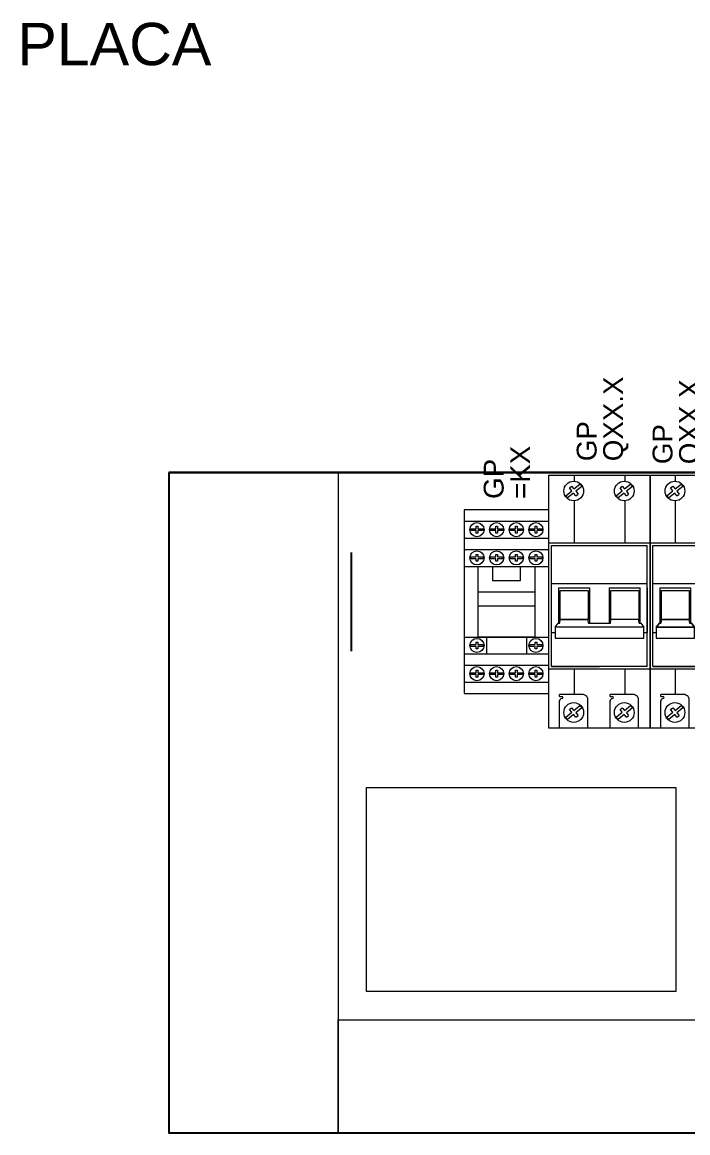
# Model space of a CAD drawing. Header units: millimetres. Extents: x 979 to 5828, y -1860 to 642.
# Drawn here: x 1920.5 to 2156.2, y -1352.1 to -958.8 of the extents above; entities that cross this region are included whole.
import ezdxf

# ---------------------------------------------------------------- set-up
doc = ezdxf.new("R2010")
doc.units = ezdxf.units.MM
doc.layers.add('CABLES', color=140, linetype='Continuous', lineweight=13)
doc.layers.add('eProC - L2', color=41, linetype='Continuous', lineweight=20)
doc.styles.get("Standard").update_dxf_attribs({"font": 'arial.ttf'})

# ---------------------------------------------------------------- blocks, each defined once
blk = doc.blocks.new('eProC_RLY_4INVv02')
at = {"layer": 'eProC - L2'}
for points in [[(-15, 0), (-15, -65), (15, -65), (15, 0), (-15, 0)], [(-15, -4), (15, -4)], [(-12.65, -6.62), (-10.74, -6.62), (-10.74, -5.77), (-10.15, -5.77), (-10.15, -6.62), (-8.24, -6.62), (-8.24, -7.32), (-10.15, -7.32), (-10.15, -8.18), (-10.74, -8.18), (-10.74, -7.32), (-12.65, -7.32), (-12.65, -6.62)], [(-5.69, -6.62), (-3.78, -6.62), (-3.78, -5.77), (-3.18, -5.77), (-3.18, -6.62), (-1.27, -6.62), (-1.27, -7.32), (-3.18, -7.32), (-3.18, -8.18), (-3.78, -8.18), (-3.78, -7.32), (-5.69, -7.32), (-5.69, -6.62)], [(1.27, -6.62), (3.18, -6.62), (3.18, -5.77), (3.78, -5.77), (3.78, -6.62), (5.69, -6.62), (5.69, -7.32), (3.78, -7.32), (3.78, -8.18), (3.18, -8.18), (3.18, -7.32), (1.27, -7.32), (1.27, -6.62)], [(8.24, -6.62), (10.15, -6.62), (10.15, -5.77), (10.74, -5.77), (10.74, -6.62), (12.65, -6.62), (12.65, -7.32), (10.74, -7.32), (10.74, -8.18), (10.15, -8.18), (10.15, -7.32), (8.24, -7.32), (8.24, -6.62)], [(-15, -10), (15, -10)], [(-15, -14), (15, -14)], [(-12.65, -16.62), (-10.74, -16.62), (-10.74, -15.77), (-10.15, -15.77), (-10.15, -16.62), (-8.24, -16.62), (-8.24, -17.32), (-10.15, -17.32), (-10.15, -18.18), (-10.74, -18.18), (-10.74, -17.32), (-12.65, -17.32), (-12.65, -16.62)], [(-5.69, -16.62), (-3.78, -16.62), (-3.78, -15.77), (-3.18, -15.77), (-3.18, -16.62), (-1.27, -16.62), (-1.27, -17.32), (-3.18, -17.32), (-3.18, -18.18), (-3.78, -18.18), (-3.78, -17.32), (-5.69, -17.32), (-5.69, -16.62)], [(1.27, -16.62), (3.18, -16.62), (3.18, -15.77), (3.78, -15.77), (3.78, -16.62), (5.69, -16.62), (5.69, -17.32), (3.78, -17.32), (3.78, -18.18), (3.18, -18.18), (3.18, -17.32), (1.27, -17.32), (1.27, -16.62)], [(8.24, -16.62), (10.15, -16.62), (10.15, -15.77), (10.74, -15.77), (10.74, -16.62), (12.65, -16.62), (12.65, -17.32), (10.74, -17.32), (10.74, -18.18), (10.15, -18.18), (10.15, -17.32), (8.24, -17.32), (8.24, -16.62)], [(-15, -20), (15, -20)], [(-10, -20), (10, -20), (10, -45), (-10, -45), (-10, -20)], [(-5, -20), (-5, -25), (5, -25), (5, -20)], [(-10, -29), (10, -29)], [(-10, -34), (10, -34)], [(-15, -45), (15, -45)], [(-12.65, -47.62), (-10.74, -47.62), (-10.74, -46.77), (-10.15, -46.77), (-10.15, -47.62), (-8.24, -47.62), (-8.24, -48.32), (-10.15, -48.32), (-10.15, -49.18), (-10.74, -49.18), (-10.74, -48.32), (-12.65, -48.32), (-12.65, -47.62)], [(-7.08, -45), (-7.08, -51)], [(7.08, -45), (7.08, -51)], [(8.24, -47.62), (10.15, -47.62), (10.15, -46.77), (10.74, -46.77), (10.74, -47.62), (12.65, -47.62), (12.65, -48.32), (10.74, -48.32), (10.74, -49.18), (10.15, -49.18), (10.15, -48.32), (8.24, -48.32), (8.24, -47.62)], [(-15, -51), (15, -51)], [(-15, -55), (15, -55)], [(-12.65, -57.62), (-10.74, -57.62), (-10.74, -56.77), (-10.15, -56.77), (-10.15, -57.62), (-8.24, -57.62), (-8.24, -58.32), (-10.15, -58.32), (-10.15, -59.18), (-10.74, -59.18), (-10.74, -58.32), (-12.65, -58.32), (-12.65, -57.62)], [(-5.69, -57.62), (-3.78, -57.62), (-3.78, -56.77), (-3.18, -56.77), (-3.18, -57.62), (-1.27, -57.62), (-1.27, -58.32), (-3.18, -58.32), (-3.18, -59.18), (-3.78, -59.18), (-3.78, -58.32), (-5.69, -58.32), (-5.69, -57.62)], [(1.27, -57.62), (3.18, -57.62), (3.18, -56.77), (3.78, -56.77), (3.78, -57.62), (5.69, -57.62), (5.69, -58.32), (3.78, -58.32), (3.78, -59.18), (3.18, -59.18), (3.18, -58.32), (1.27, -58.32), (1.27, -57.62)], [(8.24, -57.62), (10.15, -57.62), (10.15, -56.77), (10.74, -56.77), (10.74, -57.62), (12.65, -57.62), (12.65, -58.32), (10.74, -58.32), (10.74, -59.18), (10.15, -59.18), (10.15, -58.32), (8.24, -58.32), (8.24, -57.62)], [(-15, -61), (15, -61)]]:
    blk.add_lwpolyline(points, dxfattribs=at)
for centre in [(-10.44, -6.97), (-3.48, -6.97), (3.48, -6.97), (10.44, -6.97), (-10.44, -16.97), (-3.48, -16.97), (3.48, -16.97), (10.44, -16.97), (-10.44, -47.97), (10.44, -47.97), (-10.44, -57.97), (-3.48, -57.97), (3.48, -57.97), (10.44, -57.97)]:
    blk.add_circle(centre, 2.5, dxfattribs=at)
for tag, p in [('GP', (-1.01, 3.91)), ('ID', (8.37, 3.91))]:
    blk.add_attdef(tag, p, '', height=7.03, rotation=90, dxfattribs=at)
blk = doc.blocks.new('eProC_S5X_2Pv03')
at = {"layer": 'eProC - L2'}
for p, q in [((0, 0), (17.93, 0)), ((0, -89.63), (0, 0)), ((17.93, 0), (35.85, 0)), ((35.85, 0), (35.85, -89.63)), ((0, -23.9), (17.93, -23.9)), ((1, -24.9), (34.85, -24.9)), ((1, -24.9), (16.93, -24.9)), ((1, -67.72), (1, -24.9)), ((1, -24.9), (34.85, -24.9)), ((17.93, -23.9), (35.85, -23.9)), ((34.85, -67.72), (34.85, -24.9)), ((3.44, -39.83), (14.48, -39.83)), ((21.37, -39.83), (32.41, -39.83)), ((34.85, -39.83), (34.85, -53.78)), ((17.93, -68.71), (0, -68.71)), ((34.85, -67.72), (1, -67.72)), ((1, -67.72), (17.93, -67.72)), ((35.85, -68.71), (17.93, -68.71)), ((35.85, -68.71), (17.93, -68.71)), ((3.77, -78.36), (3.77, -77.68)), ((12.29, -77.68), (3.77, -77.68)), ((3.77, -78.36), (4.69, -78.36)), ((21.7, -78.36), (21.7, -77.68)), ((30.21, -77.68), (21.7, -77.68)), ((21.7, -78.36), (22.61, -78.36)), ((3.77, -89.63), (3.77, -79.93)), ((13.73, -78.81), (13.73, -89.63)), ((21.7, -89.63), (21.7, -79.93)), ((31.66, -78.81), (31.66, -89.63)), ((17.93, -89.63), (0, -89.63)), ((35.85, -89.63), (17.93, -89.63)), ((35.85, -89.63), (17.93, -89.63))]:
    blk.add_line(p, q, dxfattribs=at)
for points in [[(8.96, 0), (8.96, -2.11)], [(26.89, 0), (26.89, -2.11)], [(7.3, -4.52), (8.09, -3.88)], [(8.09, -3.88), (8.89, -4.87)], [(8.89, -4.87), (11.02, -3.15)], [(25.22, -4.52), (26.02, -3.88)], [(26.02, -3.88), (26.82, -4.87)], [(26.82, -4.87), (28.95, -3.15)], [(5.97, -7.24), (8.1, -5.52)], [(8.74, -6.31), (6.61, -8.03)], [(8.1, -5.52), (7.3, -4.52)], [(9.54, -7.3), (8.74, -6.31)], [(11.67, -3.94), (9.54, -5.67)], [(9.54, -5.67), (10.34, -6.66)], [(9.54, -7.3), (10.34, -6.66)], [(23.89, -7.24), (26.02, -5.52)], [(26.67, -6.31), (24.54, -8.03)], [(26.02, -5.52), (25.22, -4.52)], [(27.47, -7.3), (26.67, -6.31)], [(29.59, -3.94), (27.46, -5.67)], [(27.46, -5.67), (28.26, -6.66)], [(27.47, -7.3), (28.26, -6.66)], [(8.96, -9.07), (8.96, -23.9)], [(26.89, -9.07), (26.89, -23.9)], [(1, -38.4), (34.85, -38.4)], [(2.22, -55.77), (1, -55.77), (1, -39.83)], [(3.44, -39.83), (3.44, -52.42)], [(4.01, -40.84), (13.91, -40.84)], [(14.48, -52.42), (14.48, -39.83)], [(21.37, -39.83), (21.37, -51.06)], [(21.37, -39.83), (21.37, -52.42)], [(21.94, -40.83), (31.84, -40.83)], [(32.41, -52.42), (32.41, -39.83)], [(34.85, -39.83), (34.86, -55.77), (33.63, -55.77)], [(3.87, -52.42), (4.01, -51.06)], [(4.01, -51.06), (13.91, -51.06)], [(14.06, -52.42), (13.91, -51.06)], [(21.79, -52.42), (21.94, -51.06)], [(31.98, -52.42), (31.84, -51.06)], [(2.22, -53.78), (3.3, -52.42), (3.87, -52.42)], [(14.06, -52.42), (21.79, -52.42)], [(14.06, -52.42), (21.79, -52.42)], [(21.37, -53.78), (14.48, -53.78)], [(21.37, -53.78), (14.48, -53.78)], [(31.98, -52.42), (32.55, -52.42), (33.63, -53.78)], [(8.96, -68.71), (8.96, -77.68)], [(26.89, -68.71), (26.89, -77.68)], [(7.3, -82.97), (8.09, -82.33)], [(8.09, -82.33), (8.89, -83.32)], [(8.89, -83.32), (11.02, -81.59)], [(11.67, -82.39), (9.54, -84.11)], [(25.22, -82.97), (26.02, -82.33)], [(26.02, -82.33), (26.82, -83.32)], [(26.82, -83.32), (28.95, -81.59)], [(29.59, -82.39), (27.46, -84.11)], [(5.97, -85.69), (8.1, -83.96)], [(8.74, -84.75), (6.61, -86.48)], [(8.1, -83.96), (7.3, -82.97)], [(9.54, -85.75), (8.74, -84.75)], [(9.54, -84.11), (10.34, -85.1)], [(9.54, -85.75), (10.34, -85.1)], [(23.89, -85.69), (26.02, -83.96)], [(26.67, -84.75), (24.54, -86.48)], [(26.02, -83.96), (25.22, -82.97)], [(27.47, -85.75), (26.67, -84.75)], [(27.46, -84.11), (28.26, -85.1)], [(27.47, -85.75), (28.26, -85.1)]]:
    blk.add_lwpolyline(points, dxfattribs=at)
for points in [[(4.01, -40.84), (13.91, -40.84), (13.91, -51.06), (4.01, -51.06)], [(21.94, -40.83), (31.84, -40.83), (31.84, -51.06), (21.94, -51.06)], [(33.63, -53.78), (2.22, -53.78), (2.22, -57.76), (33.63, -57.76)]]:
    blk.add_lwpolyline(points, close=True, dxfattribs=at)
for centre in [(8.82, -5.59), (26.74, -5.59), (8.82, -84.04), (26.74, -84.04)]:
    blk.add_circle(centre, 3.49, dxfattribs=at)
for centre, radius, start, end in [((8.82, -5.59), 3.29, 30.0698, 47.915), ((26.74, -5.59), 3.29, 30.0698, 47.915), ((8.82, -5.59), 3.29, 210.0698, 227.915), ((26.74, -5.59), 3.29, 210.0698, 227.915), ((4.64, -78.75), 0.383, 277.0137, 83.3784), ((11.7, -79.91), 2.3, 28.3062, 75.3734), ((22.56, -78.75), 0.383, 277.0137, 83.3784), ((29.63, -79.91), 2.3, 28.3062, 75.3734), ((4.63, -80), 0.861, 87.2312, 184.5479), ((8.82, -84.04), 3.29, 30.0698, 47.915), ((22.56, -80), 0.861, 87.2312, 184.5479), ((26.74, -84.04), 3.29, 30.0698, 47.915), ((8.82, -84.04), 3.29, 210.0698, 227.915), ((26.74, -84.04), 3.29, 210.0698, 227.915)]:
    blk.add_arc(centre, radius, start, end, dxfattribs=at)
for tag, p in [('GP', (16.92, 4.96)), ('ID', (26.29, 4.96))]:
    blk.add_attdef(tag, p, '', height=7.03, rotation=90, dxfattribs=at)
blk = doc.blocks.new('eProC_S5X_1Pv03')
at = {"layer": 'eProC - L2'}
for p, q in [((0, 0), (17.93, 0)), ((0, -89.63), (0, 0)), ((0, -23.9), (17.93, -23.9)), ((1, -24.9), (16.93, -24.9)), ((1, -24.9), (16.93, -24.9)), ((1, -67.72), (1, -24.9)), ((1, -24.9), (16.93, -24.9)), ((3.44, -39.83), (14.48, -39.83)), ((17.93, -68.71), (0, -68.71)), ((16.93, -67.72), (1, -67.72)), ((1, -67.72), (16.93, -67.72)), ((3.77, -78.36), (3.77, -77.68)), ((12.29, -77.68), (3.77, -77.68)), ((3.77, -78.36), (4.69, -78.36)), ((3.77, -89.63), (3.77, -79.93)), ((13.73, -78.81), (13.73, -89.63)), ((17.93, -89.63), (0, -89.63))]:
    blk.add_line(p, q, dxfattribs=at)
for points in [[(8.96, 0), (8.96, -2.11)], [(17.93, 0), (17.93, -89.63)], [(7.3, -4.52), (8.09, -3.88)], [(8.09, -3.88), (8.89, -4.87)], [(8.89, -4.87), (11.02, -3.15)], [(5.97, -7.24), (8.1, -5.52)], [(8.74, -6.31), (6.61, -8.03)], [(8.1, -5.52), (7.3, -4.52)], [(9.54, -7.3), (8.74, -6.31)], [(11.67, -3.94), (9.54, -5.67)], [(9.54, -5.67), (10.34, -6.66)], [(9.54, -7.3), (10.34, -6.66)], [(8.96, -9.07), (8.96, -23.9)], [(16.93, -24.9), (16.93, -67.72)], [(1, -38.4), (16.93, -38.4)], [(2.22, -55.77), (1, -55.77), (1, -39.83)], [(3.44, -39.83), (3.44, -52.42)], [(4.01, -40.84), (13.91, -40.84)], [(14.48, -52.42), (14.48, -39.83)], [(4.01, -51.06), (3.87, -52.42), (3.3, -52.42), (2.22, -53.78), (15.71, -53.76), (14.63, -52.41), (14.06, -52.47), (13.91, -51.06), (4.01, -51.06)], [(3.87, -52.42), (4.01, -51.06)], [(4.01, -51.06), (13.91, -51.06)], [(14.06, -52.42), (13.91, -51.06)], [(2.22, -53.78), (3.3, -52.42), (3.87, -52.42)], [(14.06, -52.41), (14.63, -52.41), (15.71, -53.76)], [(15.71, -53.78), (14.48, -53.78)], [(16.93, -55.77), (15.71, -55.77)], [(8.96, -68.71), (8.96, -77.68)], [(7.3, -82.97), (8.09, -82.33)], [(8.09, -82.33), (8.89, -83.32)], [(8.89, -83.32), (11.02, -81.59)], [(11.67, -82.39), (9.54, -84.11)], [(5.97, -85.69), (8.1, -83.96)], [(8.74, -84.75), (6.61, -86.48)], [(8.1, -83.96), (7.3, -82.97)], [(9.54, -85.75), (8.74, -84.75)], [(9.54, -84.11), (10.34, -85.1)], [(9.54, -85.75), (10.34, -85.1)]]:
    blk.add_lwpolyline(points, dxfattribs=at)
for points in [[(4.01, -40.84), (13.91, -40.84), (13.91, -51.06), (4.01, -51.06)], [(15.71, -53.78), (2.22, -53.78), (2.22, -57.76), (15.71, -57.76)]]:
    blk.add_lwpolyline(points, close=True, dxfattribs=at)
for centre in [(8.82, -5.59), (8.82, -84.04)]:
    blk.add_circle(centre, 3.49, dxfattribs=at)
for centre, radius, start, end in [((8.82, -5.59), 3.29, 30.0698, 47.915), ((8.82, -5.59), 3.29, 210.0698, 227.915), ((4.64, -78.75), 0.383, 277.0137, 83.3784), ((11.7, -79.91), 2.3, 28.3062, 75.3734), ((4.63, -80), 0.861, 87.2312, 184.5479), ((8.82, -84.04), 3.29, 30.0698, 47.915), ((8.82, -84.04), 3.29, 210.0698, 227.915)]:
    blk.add_arc(centre, radius, start, end, dxfattribs=at)
for tag, p in [('GP', (7.95, 3.91)), ('ID', (17.33, 3.91))]:
    blk.add_attdef(tag, p, '', height=7.03, rotation=90, dxfattribs=at)

msp = doc.modelspace()

# ---------------------------------------------------------------- linework, layer by layer
for p, q in [((1972.416, -1118.186), (2872.417, -1118.186)), ((2036.995, -1146.52), (2036.995, -1181.52))]:
    msp.add_line(p, q)
msp.add_lwpolyline([(1972.416, -1118.186), (1972.416, -1352.111), (2912.417, -1352.111), (2912.417, -1118.186), (1972.416, -1118.186)])
at = {"layer": 'CABLES'}
for points in [[(1972.416, -1118.186), (2032.416, -1118.186), (2032.416, -1352.111), (1972.416, -1352.111), (1972.416, -1129.059), (1972.416, -1118.186)], [(2032.416, -1352.111), (2032.416, -1312.111), (2358.462, -1312.111), (2358.462, -1352.111), (2032.416, -1352.111)]]:
    msp.add_lwpolyline(points, dxfattribs=at)
at = {"layer": 'eProC - L2'}
msp.add_lwpolyline([(2151.93, -1229.811), (2151.93, -1302.111), (2042.416, -1302.111), (2042.416, -1229.811), (2151.93, -1229.811)], dxfattribs=at)

# ---------------------------------------------------------------- block references
at = {"color": 4}
for name, p in [('eProC_S5X_2Pv03', (2106.988, -1119.207)), ('eProC_S5X_1Pv03', (2142.839, -1119.207))]:
    msp.add_blockref(name, p, dxfattribs=at).add_auto_attribs({'GP': 'GP', 'ID': 'QXX.X'})
at = {"layer": 'CABLES'}
msp.add_blockref('eProC_RLY_4INVv02', (2091.988, -1131.52), dxfattribs=at).add_auto_attribs({'GP': 'GP', 'ID': '=KX'})

# ---------------------------------------------------------------- texts
at = {"insert": (1918.751, -958.974), "char_height": 15, "attachment_point": 1}
msp.add_mtext_dynamic_manual_height_columns('PLACA', width=639.10787, gutter_width=12.5, heights=[0], dxfattribs=at)

doc.saveas('drawing.dxf')
